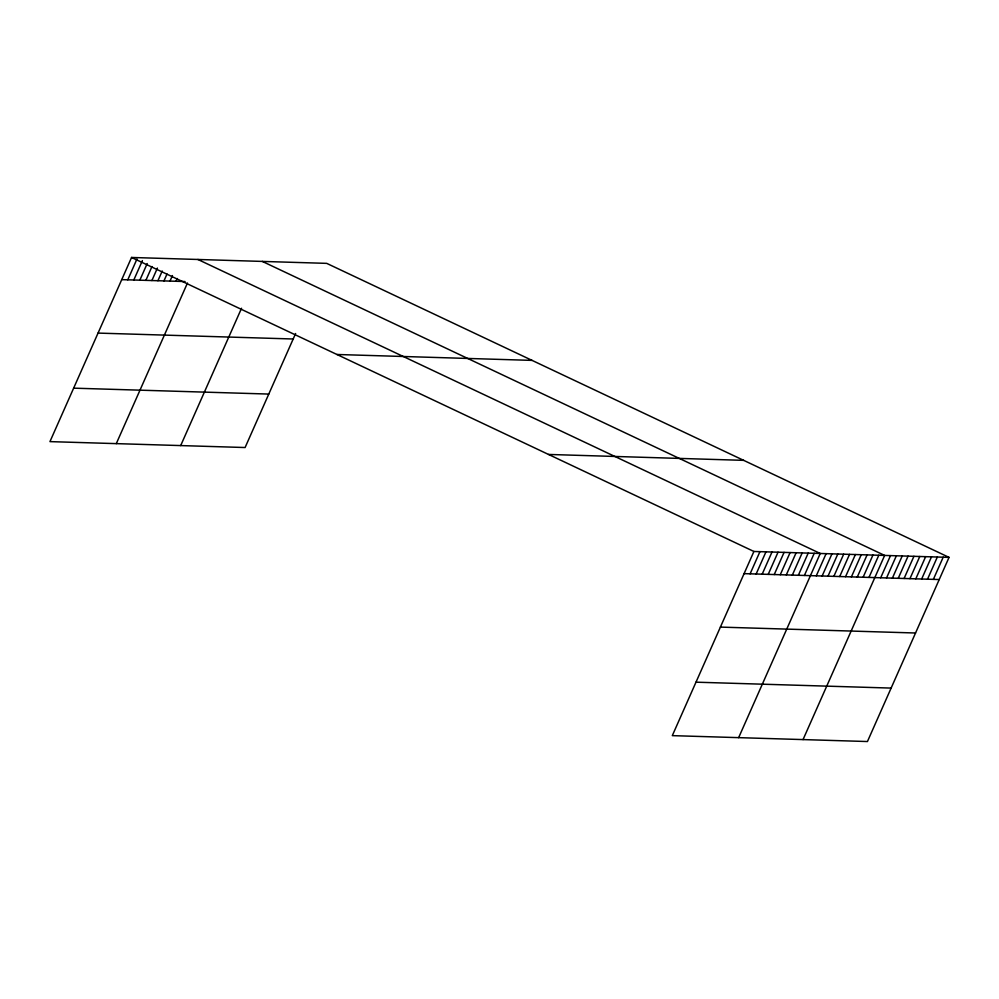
<?xml version="1.0" encoding="UTF-8"?>
<svg xmlns="http://www.w3.org/2000/svg" width="999" height="999" viewBox="0 0 999 999"><rect width="100%" height="100%" fill="white"/><g stroke="black" fill="none" stroke-linecap="round" stroke-linejoin="round"><path stroke-width="1.5" d="M949.05 557.38L753.908 551.473L672.302 735.639L867.444 741.533L949.05 557.38L326.698 263.361L131.556 257.467L49.95 441.62L245.092 447.527L295.617 333.516M127.772 279.82L136.975 259.028M133.804 279.995L142.395 260.602M139.835 280.182L147.203 263.549M145.866 280.357L151.998 266.508M151.898 280.544L157.417 268.069M157.929 280.731L162.225 271.029M163.961 280.906L167.033 273.976M169.992 281.094L172.44 275.549M176.024 281.268L177.248 278.509M116.296 443.631L187.475 283.004M180.694 445.579L241.546 308.254M750.112 573.826L759.939 551.648M756.143 574L765.971 551.835M762.175 574.188L772.002 552.022M768.206 574.375L778.034 552.197M774.237 574.55L784.065 552.385M780.269 574.737L790.097 552.572M786.3 574.924L796.128 552.747M792.332 575.099L802.16 552.934M798.363 575.287L808.191 553.109M804.395 575.461L814.222 553.296M738.648 737.637L820.254 553.483L197.902 259.465M816.283 575.824L826.111 553.658M822.14 575.998L831.967 553.833M827.996 576.186L837.824 554.008M833.853 576.361L843.668 554.183M839.709 576.535L849.525 554.37M845.554 576.71L855.381 554.545M851.41 576.885L861.238 554.72M857.267 577.06L867.095 554.895M863.124 577.247L872.939 555.069M868.98 577.422L878.795 555.244M803.046 739.585L884.652 555.432L262.3 261.413M880.681 577.772L890.509 555.606M886.538 577.946L896.365 555.781M892.394 578.134L902.222 555.956M898.251 578.309L908.066 556.131M904.095 578.483L913.923 556.318M909.952 578.658L919.779 556.493M915.808 578.833L925.636 556.668M921.665 579.008L931.493 556.843M927.522 579.195L937.337 557.017M933.366 579.37L943.193 557.192M121.741 279.633L185.065 281.543M98.052 333.092L293.194 338.998M336.938 354.483L532.08 360.389M73.639 388.161L268.781 394.068M548.538 454.445L743.681 460.352M744.08 573.638L939.222 579.545M720.391 627.097L915.534 633.004M695.991 682.18L891.133 688.086M131.556 257.467L753.908 551.473"/></g></svg>
